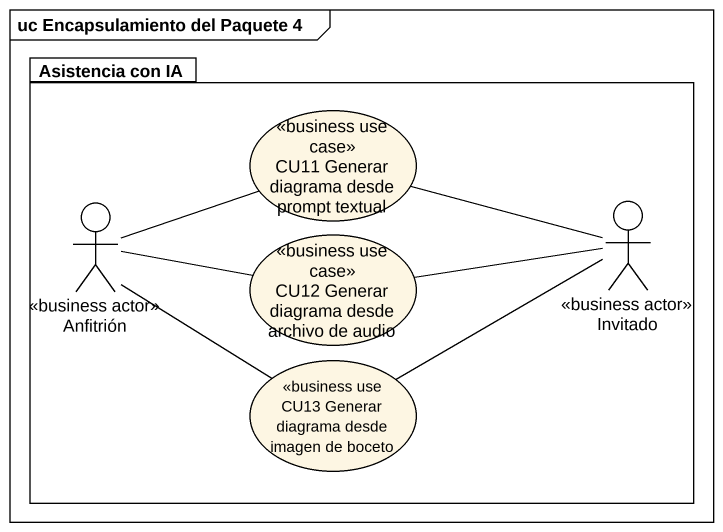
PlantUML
@startuml
mainframe uc Encapsulamiento del Paquete 4
package "Asistencia con IA" as Asistencia_con_IA {
  usecase "CU11 Generar diagrama desde prompt textual" as CU11_Generar_diagrama_desde <<business use case>>
  actor Anfitrión <<business actor>>
  actor Invitado <<business actor>>
  usecase "CU12 Generar diagrama desde archivo de audio" as CU12_Generar_diagrama_desde <<business use case>>
  usecase "CU13 Generar diagrama desde imagen de boceto" as CU13_Generar_diagrama_desde <<business use case>>
}
Anfitrión -right- CU11_Generar_diagrama_desde
Anfitrión -right- CU12_Generar_diagrama_desde
Anfitrión -right- CU13_Generar_diagrama_desde
Invitado -left- CU11_Generar_diagrama_desde
Invitado -left- CU12_Generar_diagrama_desde
Invitado -left- CU13_Generar_diagrama_desde
@enduml
